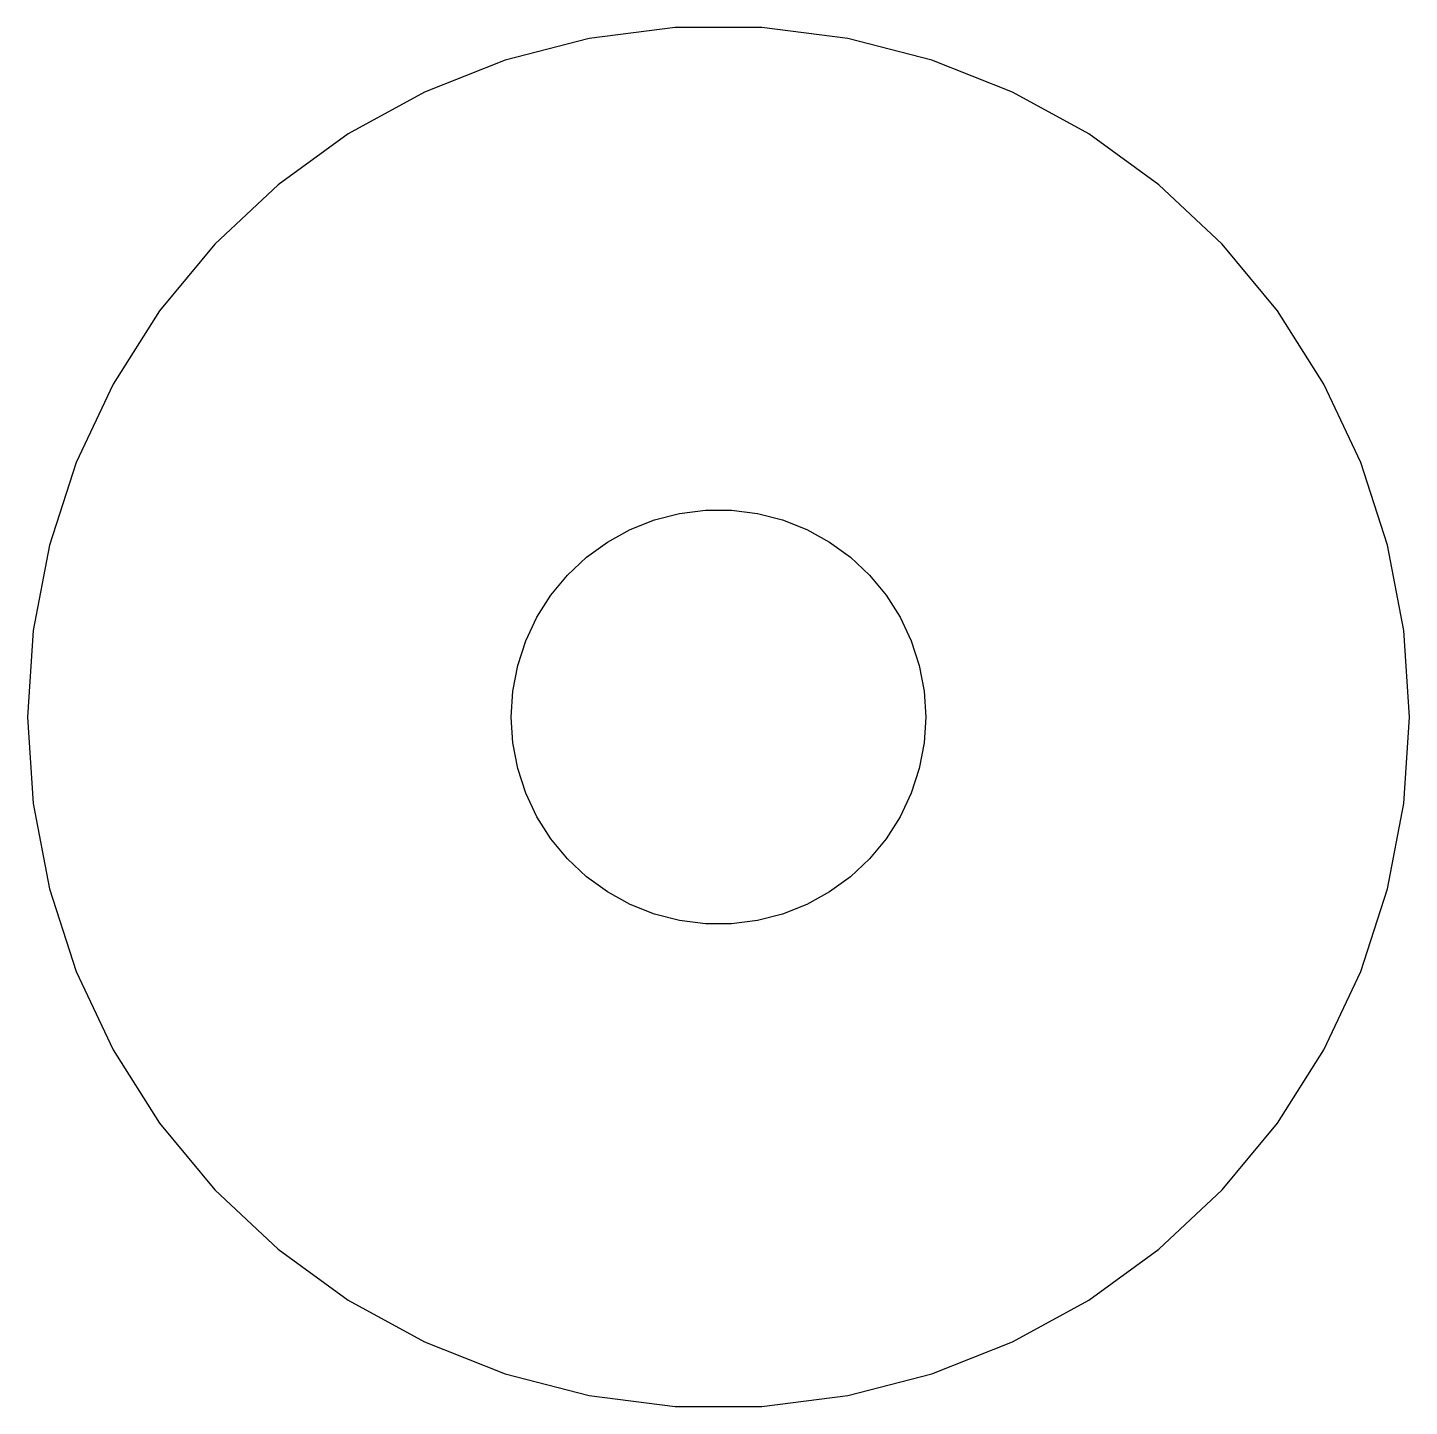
# Model space of a CAD drawing. Header units: metres. Extents: x -5 to 5, y 105 to 223.
# Drawn here: x -5 to 5, y 105.01 to 114.99 of the extents above.
import ezdxf

# ---------------------------------------------------------------- set-up
doc = ezdxf.new("R2010")
doc.units = ezdxf.units.M

msp = doc.modelspace()

# ---------------------------------------------------------------- linework, layer by layer
for p, q in [((-0.936905, 114.911), (-1.54507, 114.755)), ((-0.31395, 114.99), (-0.936905, 114.911)), ((0.31395, 114.99), (-0.31395, 114.99)), ((0.936905, 114.911), (0.31395, 114.99)), ((1.54507, 114.755), (0.936905, 114.911)), ((-1.54507, 114.755), (-2.12889, 114.524)), ((2.12889, 114.524), (1.54507, 114.755)), ((-2.12889, 114.524), (-2.67912, 114.222)), ((2.67912, 114.222), (2.12889, 114.524)), ((-2.67912, 114.222), (-3.18712, 113.853)), ((3.18712, 113.853), (2.67912, 114.222)), ((-3.18712, 113.853), (-3.64484, 113.423)), ((3.64484, 113.423), (3.18712, 113.853)), ((-3.64484, 113.423), (-4.04507, 112.939)), ((4.04507, 112.939), (3.64484, 113.423)), ((-4.04507, 112.939), (-4.38153, 112.409)), ((4.38153, 112.409), (4.04507, 112.939)), ((-4.38153, 112.409), (-4.64888, 111.841)), ((4.64888, 111.841), (4.38153, 112.409)), ((-4.64888, 111.841), (-4.84291, 111.243)), ((4.84291, 111.243), (4.64888, 111.841)), ((-0.638657, 111.357), (-0.463516, 111.427)), ((-0.463516, 111.427), (-0.281067, 111.473)), ((-0.281067, 111.473), (-0.094177, 111.497)), ((-0.094177, 111.497), (0.094177, 111.497)), ((0.094177, 111.497), (0.281067, 111.473)), ((0.281067, 111.473), (0.463516, 111.427)), ((0.463516, 111.427), (0.638657, 111.357)), ((-0.803726, 111.266), (-0.638657, 111.357)), ((0.638657, 111.357), (0.803726, 111.266)), ((-4.84291, 111.243), (-4.96057, 110.627)), ((-0.956131, 111.156), (-0.803726, 111.266)), ((0.803726, 111.266), (0.956131, 111.156)), ((4.96057, 110.627), (4.84291, 111.243)), ((-1.09344, 111.027), (-0.956131, 111.156)), ((0.956131, 111.156), (1.09344, 111.027)), ((-1.21352, 110.882), (-1.09344, 111.027)), ((1.09344, 111.027), (1.21352, 110.882)), ((-1.31445, 110.723), (-1.21352, 110.882)), ((1.21352, 110.882), (1.31445, 110.723)), ((-1.39465, 110.552), (-1.31445, 110.723)), ((1.31445, 110.723), (1.39465, 110.552)), ((-4.96057, 110.627), (-5, 110)), ((5, 110), (4.96057, 110.627)), ((-1.45287, 110.373), (-1.39465, 110.552)), ((1.39465, 110.552), (1.45287, 110.373)), ((-1.48816, 110.188), (-1.45287, 110.373)), ((1.45287, 110.373), (1.48816, 110.188)), ((-1.5, 110), (-1.48816, 110.188)), ((1.48816, 110.188), (1.5, 110)), ((-5, 110), (-4.96057, 109.373)), ((-1.48816, 109.812), (-1.5, 110)), ((1.5, 110), (1.48816, 109.812)), ((4.96057, 109.373), (5, 110)), ((-1.45287, 109.627), (-1.48816, 109.812)), ((1.48816, 109.812), (1.45287, 109.627)), ((-1.39465, 109.448), (-1.45287, 109.627)), ((1.45287, 109.627), (1.39465, 109.448)), ((-1.31445, 109.277), (-1.39465, 109.448)), ((1.39465, 109.448), (1.31445, 109.277)), ((-4.96057, 109.373), (-4.84291, 108.757)), ((4.84291, 108.757), (4.96057, 109.373)), ((-1.21352, 109.118), (-1.31445, 109.277)), ((1.31445, 109.277), (1.21352, 109.118)), ((-1.09344, 108.973), (-1.21352, 109.118)), ((1.21352, 109.118), (1.09344, 108.973)), ((-0.956131, 108.844), (-1.09344, 108.973)), ((1.09344, 108.973), (0.956131, 108.844)), ((-0.803726, 108.734), (-0.956131, 108.844)), ((0.956131, 108.844), (0.803726, 108.734)), ((-4.84291, 108.757), (-4.64888, 108.159)), ((-0.638657, 108.643), (-0.803726, 108.734)), ((0.803726, 108.734), (0.638657, 108.643)), ((4.64888, 108.159), (4.84291, 108.757)), ((-0.463516, 108.573), (-0.638657, 108.643)), ((0.638657, 108.643), (0.463516, 108.573)), ((-0.281067, 108.527), (-0.463516, 108.573)), ((-0.094177, 108.503), (-0.281067, 108.527)), ((0.094177, 108.503), (-0.094177, 108.503)), ((0.281067, 108.527), (0.094177, 108.503)), ((0.463516, 108.573), (0.281067, 108.527)), ((-4.64888, 108.159), (-4.38153, 107.591)), ((4.38153, 107.591), (4.64888, 108.159)), ((-4.38153, 107.591), (-4.04507, 107.061)), ((4.04507, 107.061), (4.38153, 107.591)), ((-4.04507, 107.061), (-3.64484, 106.577)), ((3.64484, 106.577), (4.04507, 107.061)), ((-3.64484, 106.577), (-3.18712, 106.147)), ((3.18712, 106.147), (3.64484, 106.577)), ((-3.18712, 106.147), (-2.67912, 105.778)), ((2.67912, 105.778), (3.18712, 106.147)), ((-2.67912, 105.778), (-2.12889, 105.476)), ((2.12889, 105.476), (2.67912, 105.778)), ((-2.12889, 105.476), (-1.54507, 105.245)), ((1.54507, 105.245), (2.12889, 105.476)), ((-1.54507, 105.245), (-0.936905, 105.089)), ((0.936905, 105.089), (1.54507, 105.245)), ((-0.936905, 105.089), (-0.31395, 105.01)), ((-0.31395, 105.01), (0.31395, 105.01)), ((0.31395, 105.01), (0.936905, 105.089))]:
    msp.add_line(p, q)

doc.saveas('drawing.dxf')
